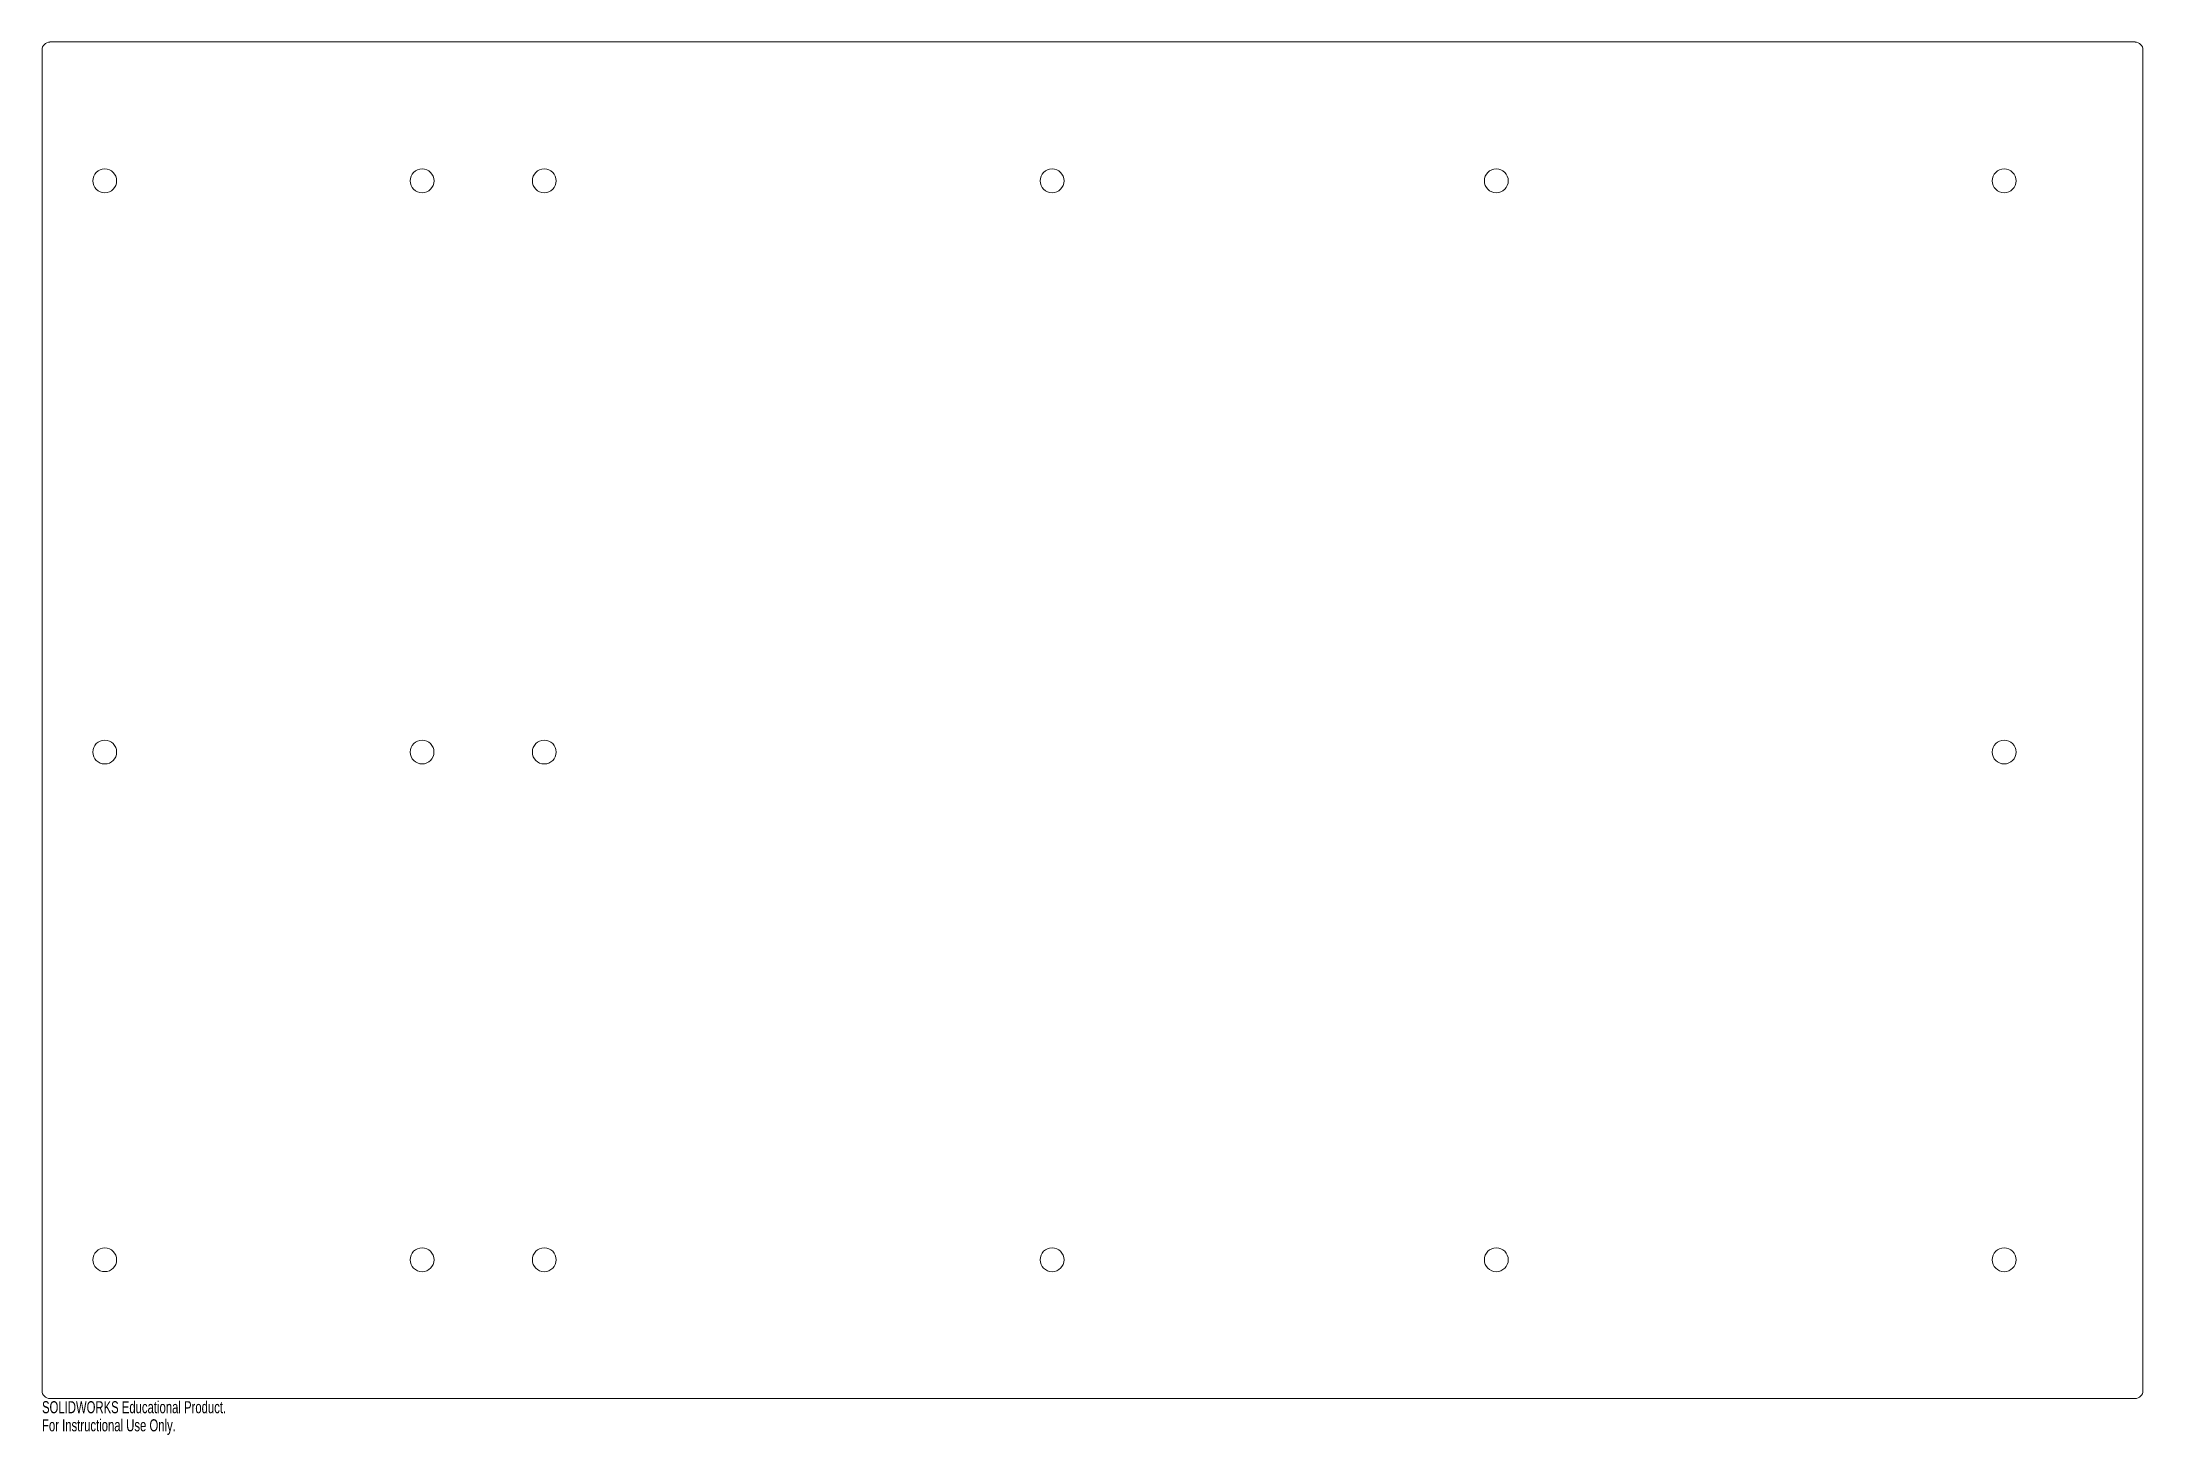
# Model space of a CAD drawing. Header units: inches. Extents: x -16.6 to 16.6, y -11.3 to 10.7.
import ezdxf

# ---------------------------------------------------------------- set-up
doc = ezdxf.new("R2010")
doc.units = ezdxf.units.IN
doc.header["$MEASUREMENT"] = 0
doc.styles.add('SLDTEXTSTYLE0', font='TXT', dxfattribs={"width": 0.7})

msp = doc.modelspace()

# ---------------------------------------------------------------- linework, layer by layer
at = {"color": 7, "linetype": 'Continuous', "lineweight": 15}
for p, q in [((16.425, 10.688), (-16.425, 10.688)), ((-16.55, 10.562), (-16.55, -10.562)), ((16.55, -10.562), (16.55, 10.562)), ((-16.425, -10.688), (16.425, -10.688))]:
    msp.add_line(p, q, dxfattribs=at)
for centre, radius in [((-15.562, 8.5), 0.188), ((-10.562, 8.5), 0.188), ((-8.637, 8.5), 0.188), ((-0.637, 8.5), 0.188), ((6.362, 8.5), 0.188), ((14.363, 8.5), 0.188), ((-15.562, -0.5), 0.188), ((-10.562, -0.5), 0.187), ((-8.637, -0.5), 0.188), ((14.363, -0.5), 0.187), ((-15.562, -8.5), 0.187), ((-10.562, -8.5), 0.188), ((-8.637, -8.5), 0.188), ((-0.637, -8.5), 0.188), ((6.362, -8.5), 0.188), ((14.363, -8.5), 0.188)]:
    msp.add_circle(centre, radius, dxfattribs=at)
for centre, start, end in [((-16.425, 10.562), 90, 180), ((16.425, 10.562), 0, 90), ((-16.425, -10.562), 180, 270), ((16.425, -10.562), 270, 360)]:
    msp.add_arc(centre, 0.125, start, end, dxfattribs=at)

# ---------------------------------------------------------------- texts
at = {"color": 7, "linetype": 'Continuous', "char_height": 0.1903, "attachment_point": 1, "style": 'SLDTEXTSTYLE0'}
for s, insert in [('SOLIDWORKS Educational Product.', (-16.55, -10.728)), ('For Instructional Use Only.', (-16.55, -11.013))]:
    msp.add_mtext(s, dxfattribs=dict(at, insert=insert))

doc.saveas('drawing.dxf')
